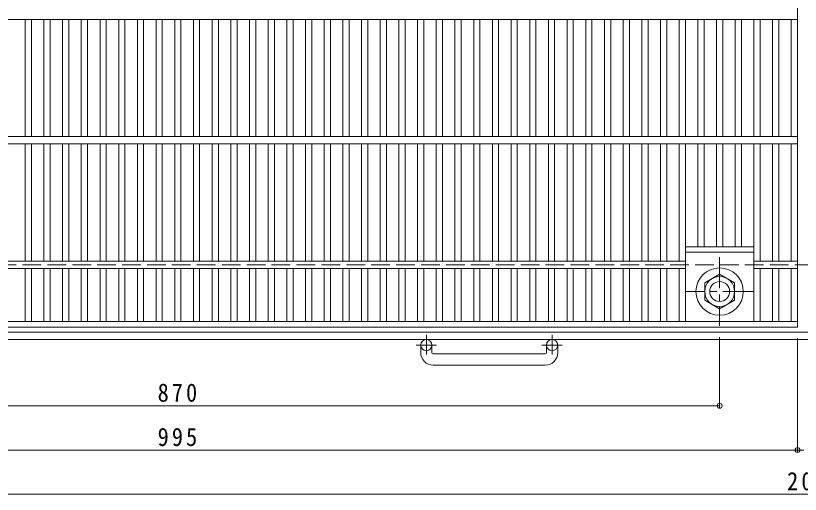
# Model space of a CAD drawing. Units: millimetres, scale not verified. Extents: x -882 to 893, y -688 to 656.
# Drawn here: x -436 to 194, y -93 to 292 of the extents above; entities that cross this region are included whole.
import ezdxf

# ---------------------------------------------------------------- set-up
doc = ezdxf.new("R2010")
doc.units = ezdxf.units.MM
doc.header["$LTSCALE"] = 5
doc.header["$PDMODE"] = 32
doc.header["$PDSIZE"] = 4
doc.linetypes.add('CHAIN1', pattern=[8, 5, -1, 1, -1])
doc.linetypes.add('DASHED3', pattern=[4, 3, -1])
for name, color, linetype, lineweight in [('0-1_躯体', 2, 'Continuous', 9), ('0-2_仕上', 3, 'Continuous', 9), ('0-4_その他', 7, 'Continuous', 9), ('0-A', 2, 'Continuous', 9)]:
    doc.layers.add(name, color=color, linetype=linetype, lineweight=lineweight)
doc.styles.add('ＭＳ ゴシック', font='')
doc.styles.get('ＭＳ ゴシック').set_extended_font_data('MS Gothic')

msp = doc.modelspace()

# ---------------------------------------------------------------- linework, layer by layer
at = {"layer": '0-1_躯体', "linetype": 'DASHED3'}
msp.add_line((304.876, 91.803), (-805.405, 91.803), dxfattribs=at)
at = {"layer": '0-1_躯体'}
for p, q in [((291.111, 37.803), (-805.405, 37.803)), ((289.582, 31.803), (-805.405, 31.803)), ((-110.406, 21.202), (-110.406, 27.303)), ((-101.405, 21.202), (-101.405, 27.303)), ((-9.405, 21.202), (-9.405, 27.303)), ((-0.405, 21.202), (-0.405, 27.303)), ((-100.406, 20.202), (-10.405, 20.202)), ((-10.405, 11.202), (-100.405, 11.202))]:
    msp.add_line(p, q, dxfattribs=at)
at = {"layer": '0-1_躯体', "linetype": 'CHAIN1'}
for p, q in [((-105.905, 35.41), (-105.905, 19.813)), ((-4.905, 35.41), (-4.905, 19.813)), ((-97.742, 27.303), (-114.15, 27.303)), ((3.258, 27.303), (-13.15, 27.303))]:
    msp.add_line(p, q, dxfattribs=at)
at = {"layer": '0-1_躯体'}
for centre in [(-105.905, 27.303), (-4.905, 27.303)]:
    msp.add_circle(centre, 4.5, dxfattribs=at)
for centre, radius, start, end in [((-100.405, 21.202), 10, 180, 270), ((-100.406, 21.202), 1, 180, 270), ((-10.405, 21.202), 10, 270, 0), ((-10.405, 21.202), 1, 270, 0)]:
    msp.add_arc(centre, radius, start, end, dxfattribs=at)
at = {"layer": '0-2_仕上'}
for p, q in [((192.094, 41.804), (192.094, 441.804)), ((192.094, 288.804), (-802.905, 288.804)), ((-427.905, 194.804), (-427.905, 288.804)), ((-422.905, 194.804), (-422.905, 288.804)), ((-412.905, 194.804), (-412.905, 288.804)), ((-407.905, 194.804), (-407.905, 288.804)), ((-397.905, 194.804), (-397.905, 288.804)), ((-392.905, 194.804), (-392.905, 288.804)), ((-382.905, 194.804), (-382.905, 288.804)), ((-377.905, 194.804), (-377.905, 288.804)), ((-367.905, 194.804), (-367.905, 288.804)), ((-362.905, 194.804), (-362.905, 288.804)), ((-352.905, 194.804), (-352.905, 288.804)), ((-347.905, 194.804), (-347.905, 288.804)), ((-337.905, 194.804), (-337.905, 288.804)), ((-332.905, 194.804), (-332.905, 288.804)), ((-322.905, 194.804), (-322.905, 288.804)), ((-317.905, 194.804), (-317.905, 288.804)), ((-307.906, 194.804), (-307.906, 288.804)), ((-302.905, 194.804), (-302.905, 288.804)), ((-292.905, 194.804), (-292.905, 288.804)), ((-287.905, 194.804), (-287.905, 288.804)), ((-277.906, 194.804), (-277.906, 288.804)), ((-272.905, 194.804), (-272.905, 288.804)), ((-262.906, 194.804), (-262.906, 288.804)), ((-257.905, 194.804), (-257.905, 288.804)), ((-247.906, 194.804), (-247.906, 288.804)), ((-242.905, 194.804), (-242.905, 288.804)), ((-232.905, 194.804), (-232.905, 288.804)), ((-227.905, 194.804), (-227.905, 288.804)), ((-217.906, 194.804), (-217.906, 288.804)), ((-212.905, 194.804), (-212.905, 288.804)), ((-202.906, 194.804), (-202.906, 288.804)), ((-197.905, 194.804), (-197.905, 288.804)), ((-187.906, 194.804), (-187.906, 288.804)), ((-182.905, 194.804), (-182.905, 288.804)), ((-172.906, 194.804), (-172.906, 288.804)), ((-167.905, 194.804), (-167.905, 288.804)), ((-157.906, 194.804), (-157.906, 288.804)), ((-152.905, 194.804), (-152.905, 288.804)), ((-142.906, 194.804), (-142.906, 288.804)), ((-137.905, 194.804), (-137.905, 288.804)), ((-127.906, 194.804), (-127.906, 288.804)), ((-122.905, 194.804), (-122.905, 288.804)), ((-112.906, 194.804), (-112.906, 288.804)), ((-107.905, 194.804), (-107.905, 288.804)), ((-97.906, 194.804), (-97.906, 288.804)), ((-92.905, 194.804), (-92.905, 288.804)), ((-82.906, 194.804), (-82.906, 288.804)), ((-77.905, 194.804), (-77.905, 288.804)), ((-67.906, 194.804), (-67.906, 288.804)), ((-62.905, 194.804), (-62.905, 288.804)), ((-52.905, 194.804), (-52.905, 288.804)), ((-47.905, 194.804), (-47.905, 288.804)), ((-37.906, 194.804), (-37.906, 288.804)), ((-32.905, 194.804), (-32.905, 288.804)), ((-22.906, 194.804), (-22.906, 288.804)), ((-17.906, 194.804), (-17.906, 288.804)), ((-7.906, 194.804), (-7.906, 288.804)), ((-2.906, 194.804), (-2.906, 288.804)), ((7.094, 194.804), (7.094, 288.804)), ((12.095, 194.804), (12.095, 288.804)), ((22.094, 194.804), (22.094, 288.804)), ((27.095, 194.804), (27.095, 288.804)), ((37.094, 194.804), (37.094, 288.804)), ((42.094, 194.804), (42.094, 288.804)), ((52.094, 194.804), (52.094, 288.804)), ((57.094, 194.804), (57.094, 288.804)), ((67.094, 194.804), (67.094, 288.804)), ((72.094, 194.804), (72.094, 288.804)), ((82.094, 194.804), (82.094, 288.804)), ((87.094, 194.804), (87.094, 288.804)), ((97.094, 194.804), (97.094, 288.804)), ((102.094, 194.804), (102.094, 288.804)), ((112.094, 194.804), (112.094, 288.804)), ((117.094, 194.804), (117.094, 288.804)), ((127.094, 194.804), (127.094, 288.804)), ((132.095, 194.804), (132.095, 288.804)), ((142.094, 194.804), (142.094, 288.804)), ((147.094, 194.804), (147.094, 288.804)), ((157.094, 194.804), (157.094, 288.804)), ((162.094, 194.804), (162.094, 288.804)), ((172.094, 194.804), (172.094, 288.804)), ((177.094, 194.804), (177.094, 288.804)), ((187.095, 194.804), (187.095, 288.804)), ((192.094, 194.804), (-802.905, 194.804)), ((192.094, 188.804), (-802.905, 188.804)), ((-427.905, 94.804), (-427.905, 188.804)), ((-422.905, 94.804), (-422.905, 188.804)), ((-412.905, 94.804), (-412.905, 188.804)), ((-407.905, 94.804), (-407.905, 188.804)), ((-397.905, 94.804), (-397.905, 188.804)), ((-392.905, 94.804), (-392.905, 188.804)), ((-382.905, 94.804), (-382.905, 188.804)), ((-377.905, 94.804), (-377.905, 188.804)), ((-367.905, 94.804), (-367.905, 188.804)), ((-362.905, 94.804), (-362.905, 188.804)), ((-352.905, 94.804), (-352.905, 188.804)), ((-347.905, 94.804), (-347.905, 188.804)), ((-337.905, 94.804), (-337.905, 188.804)), ((-332.905, 94.804), (-332.905, 188.804)), ((-322.905, 94.804), (-322.905, 188.804)), ((-317.905, 94.804), (-317.905, 188.804)), ((-307.906, 94.804), (-307.906, 188.804)), ((-302.905, 94.804), (-302.905, 188.804)), ((-292.905, 94.804), (-292.905, 188.804)), ((-287.905, 94.804), (-287.905, 188.804)), ((-277.906, 94.804), (-277.906, 188.804)), ((-272.905, 94.804), (-272.905, 188.804)), ((-262.906, 94.804), (-262.906, 188.804)), ((-257.905, 94.804), (-257.905, 188.804)), ((-247.906, 94.804), (-247.906, 188.804)), ((-242.905, 94.804), (-242.905, 188.804)), ((-232.905, 94.804), (-232.905, 188.804)), ((-227.905, 94.804), (-227.905, 188.804)), ((-217.906, 94.804), (-217.906, 188.804)), ((-212.905, 94.804), (-212.905, 188.804)), ((-202.906, 94.804), (-202.906, 188.804)), ((-197.905, 94.804), (-197.905, 188.804)), ((-187.906, 94.804), (-187.906, 188.804)), ((-182.905, 94.804), (-182.905, 188.804)), ((-172.906, 94.804), (-172.906, 188.804)), ((-167.905, 94.804), (-167.905, 188.804)), ((-157.906, 94.804), (-157.906, 188.804)), ((-152.905, 94.804), (-152.905, 188.804)), ((-142.906, 94.804), (-142.906, 188.804)), ((-137.905, 94.804), (-137.905, 188.804)), ((-127.906, 94.804), (-127.906, 188.804)), ((-122.905, 94.804), (-122.905, 188.804)), ((-112.906, 94.804), (-112.906, 188.804)), ((-107.905, 94.804), (-107.905, 188.804)), ((-97.906, 94.804), (-97.906, 188.804)), ((-92.905, 94.804), (-92.905, 188.804)), ((-82.906, 94.804), (-82.906, 188.804)), ((-77.905, 94.804), (-77.905, 188.804)), ((-67.906, 94.804), (-67.906, 188.804)), ((-62.905, 94.804), (-62.905, 188.804)), ((-52.905, 94.804), (-52.905, 188.804)), ((-47.905, 94.804), (-47.905, 188.804)), ((-37.906, 94.804), (-37.906, 188.804)), ((-32.905, 94.804), (-32.905, 188.804)), ((-22.906, 94.804), (-22.906, 188.804)), ((-17.906, 94.804), (-17.906, 188.804)), ((-7.906, 94.804), (-7.906, 188.804)), ((-2.906, 94.804), (-2.906, 188.804)), ((7.094, 94.804), (7.094, 188.804)), ((12.095, 94.804), (12.095, 188.804)), ((22.094, 94.804), (22.094, 188.804)), ((27.095, 94.804), (27.095, 188.804)), ((37.094, 94.804), (37.094, 188.804)), ((42.094, 94.804), (42.094, 188.804)), ((52.094, 94.804), (52.094, 188.804)), ((57.094, 94.804), (57.094, 188.804)), ((67.094, 94.804), (67.094, 188.804)), ((72.094, 94.804), (72.094, 188.804)), ((82.094, 94.804), (82.094, 188.804)), ((87.094, 94.804), (87.094, 188.804)), ((97.094, 94.804), (97.094, 188.804)), ((102.094, 46.304), (102.094, 188.804)), ((112.094, 106.304), (112.094, 188.804)), ((117.094, 106.304), (117.094, 188.804)), ((127.094, 106.304), (127.094, 188.804)), ((132.095, 106.304), (132.095, 188.804)), ((142.094, 106.304), (142.094, 188.804)), ((147.094, 106.304), (147.094, 188.804)), ((157.094, 46.304), (157.094, 188.804)), ((162.094, 94.804), (162.094, 188.804)), ((172.094, 94.804), (172.094, 188.804)), ((177.094, 94.804), (177.094, 188.804)), ((187.095, 94.804), (187.095, 188.804)), ((102.094, 106.304), (157.094, 106.304)), ((102.094, 101.804), (157.094, 101.804)), ((102.094, 94.804), (-712.905, 94.804)), ((192.094, 94.804), (157.094, 94.804)), ((102.094, 88.804), (-712.905, 88.804)), ((-427.905, 46.304), (-427.905, 88.804)), ((-422.905, 46.304), (-422.905, 88.804)), ((-412.905, 46.304), (-412.905, 88.804)), ((-407.905, 46.304), (-407.905, 88.804)), ((-397.905, 46.304), (-397.905, 88.804)), ((-392.905, 46.304), (-392.905, 88.804)), ((-382.905, 46.304), (-382.905, 88.804)), ((-377.905, 46.304), (-377.905, 88.804)), ((-367.905, 46.304), (-367.905, 88.804)), ((-362.905, 46.304), (-362.905, 88.804)), ((-352.905, 46.304), (-352.905, 88.804)), ((-347.905, 46.304), (-347.905, 88.804)), ((-337.905, 46.304), (-337.905, 88.804)), ((-332.905, 46.304), (-332.905, 88.804)), ((-322.905, 46.304), (-322.905, 88.804)), ((-317.905, 46.304), (-317.905, 88.804)), ((-307.906, 46.304), (-307.906, 88.804)), ((-302.905, 46.304), (-302.905, 88.804)), ((-292.905, 46.304), (-292.905, 88.804)), ((-287.905, 46.304), (-287.905, 88.804)), ((-277.906, 46.304), (-277.906, 88.804)), ((-272.905, 46.304), (-272.905, 88.804)), ((-262.906, 46.304), (-262.906, 88.804)), ((-257.905, 46.304), (-257.905, 88.804)), ((-247.906, 46.304), (-247.906, 88.804)), ((-242.905, 46.304), (-242.905, 88.804)), ((-232.905, 46.304), (-232.905, 88.804)), ((-227.905, 46.304), (-227.905, 88.804)), ((-217.906, 46.304), (-217.906, 88.804)), ((-212.905, 46.304), (-212.905, 88.804)), ((-202.906, 46.304), (-202.906, 88.804)), ((-197.905, 46.304), (-197.905, 88.804)), ((-187.906, 46.304), (-187.906, 88.804)), ((-182.905, 46.304), (-182.905, 88.804)), ((-172.906, 46.304), (-172.906, 88.804)), ((-167.905, 46.304), (-167.905, 88.804)), ((-157.906, 46.304), (-157.906, 88.804)), ((-152.905, 46.304), (-152.905, 88.804)), ((-142.906, 46.304), (-142.906, 88.804)), ((-137.905, 46.304), (-137.905, 88.804)), ((-127.906, 46.304), (-127.906, 88.804)), ((-122.905, 46.304), (-122.905, 88.804)), ((-112.906, 46.304), (-112.906, 88.804)), ((-107.905, 46.304), (-107.905, 88.804)), ((-97.906, 46.304), (-97.906, 88.804)), ((-92.905, 46.304), (-92.905, 88.804)), ((-82.906, 46.304), (-82.906, 88.804)), ((-77.905, 46.304), (-77.905, 88.804)), ((-67.906, 46.304), (-67.906, 88.804)), ((-62.905, 46.304), (-62.905, 88.804)), ((-52.905, 46.304), (-52.905, 88.804)), ((-47.905, 46.304), (-47.905, 88.804)), ((-37.906, 46.304), (-37.906, 88.804)), ((-32.905, 46.304), (-32.905, 88.804)), ((-22.906, 46.304), (-22.906, 88.804)), ((-17.906, 46.304), (-17.906, 88.804)), ((-7.906, 46.304), (-7.906, 88.804)), ((-2.906, 46.304), (-2.906, 88.804)), ((7.094, 46.304), (7.094, 88.804)), ((12.095, 46.304), (12.095, 88.804)), ((22.094, 46.304), (22.094, 88.804)), ((27.095, 46.304), (27.095, 88.804)), ((37.094, 46.304), (37.094, 88.804)), ((42.094, 46.304), (42.094, 88.804)), ((52.094, 46.304), (52.094, 88.804)), ((57.094, 46.304), (57.094, 88.804)), ((67.094, 46.304), (67.094, 88.804)), ((72.094, 46.304), (72.094, 88.804)), ((82.094, 46.304), (82.094, 88.804)), ((87.094, 46.304), (87.094, 88.804)), ((97.094, 46.304), (97.094, 88.804)), ((192.094, 88.804), (157.094, 88.804)), ((162.094, 46.304), (162.094, 88.804)), ((172.094, 46.304), (172.094, 88.804)), ((177.094, 46.304), (177.094, 88.804)), ((187.095, 46.304), (187.095, 88.804)), ((192.094, 46.304), (-802.905, 46.304)), ((192.094, 41.804), (-802.905, 41.804))]:
    msp.add_line(p, q, dxfattribs=at)
at = {"layer": '0-4_その他'}
for p, q in [((129.595, 33.666), (129.595, -23.19)), ((192.094, 32.803), (192.094, -58.753)), ((-740.405, -21.39), (129.595, -21.39)), ((-805.406, -92.516), (289.582, -92.516))]:
    msp.add_line(p, q, dxfattribs=at)
msp.add_lwpolyline([(-859.379, -56.953), (-802.905, -56.953), (197.094, -56.953)], dxfattribs=at)
for p in [(129.595, -21.39), (192.094, -56.953)]:
    msp.add_point(p, dxfattribs=at)
at = {"layer": '0-A', "linetype": 'CHAIN1'}
for p, q in [((129.595, 97.94), (129.595, 42.666)), ((157.232, 70.303), (101.959, 70.303))]:
    msp.add_line(p, q, dxfattribs=at)
at = {"layer": '0-A'}
msp.add_lwpolyline([(141.596, 63.375), (141.596, 77.232), (129.595, 84.16), (117.596, 77.232), (117.596, 63.375), (129.595, 56.447)], close=True, dxfattribs=at)
for radius in [19, 12, 8]:
    msp.add_circle((129.595, 70.303), radius, dxfattribs=at)

# ---------------------------------------------------------------- texts
at = {"layer": '0-4_その他', "color": 2, "char_height": 14.66, "attachment_point": 7, "style": 'ＭＳ ゴシック'}
for s, insert in [('\\T1.27;\\W0.9;870', (-321.655, -18.39)), ('\\T1.27;\\W0.9;995', (-321.655, -53.953)), ('\\T1.28;\\W0.9;2000', (183.7, -89.516))]:
    msp.add_mtext(s, dxfattribs=dict(at, insert=insert))

doc.saveas('drawing.dxf')
